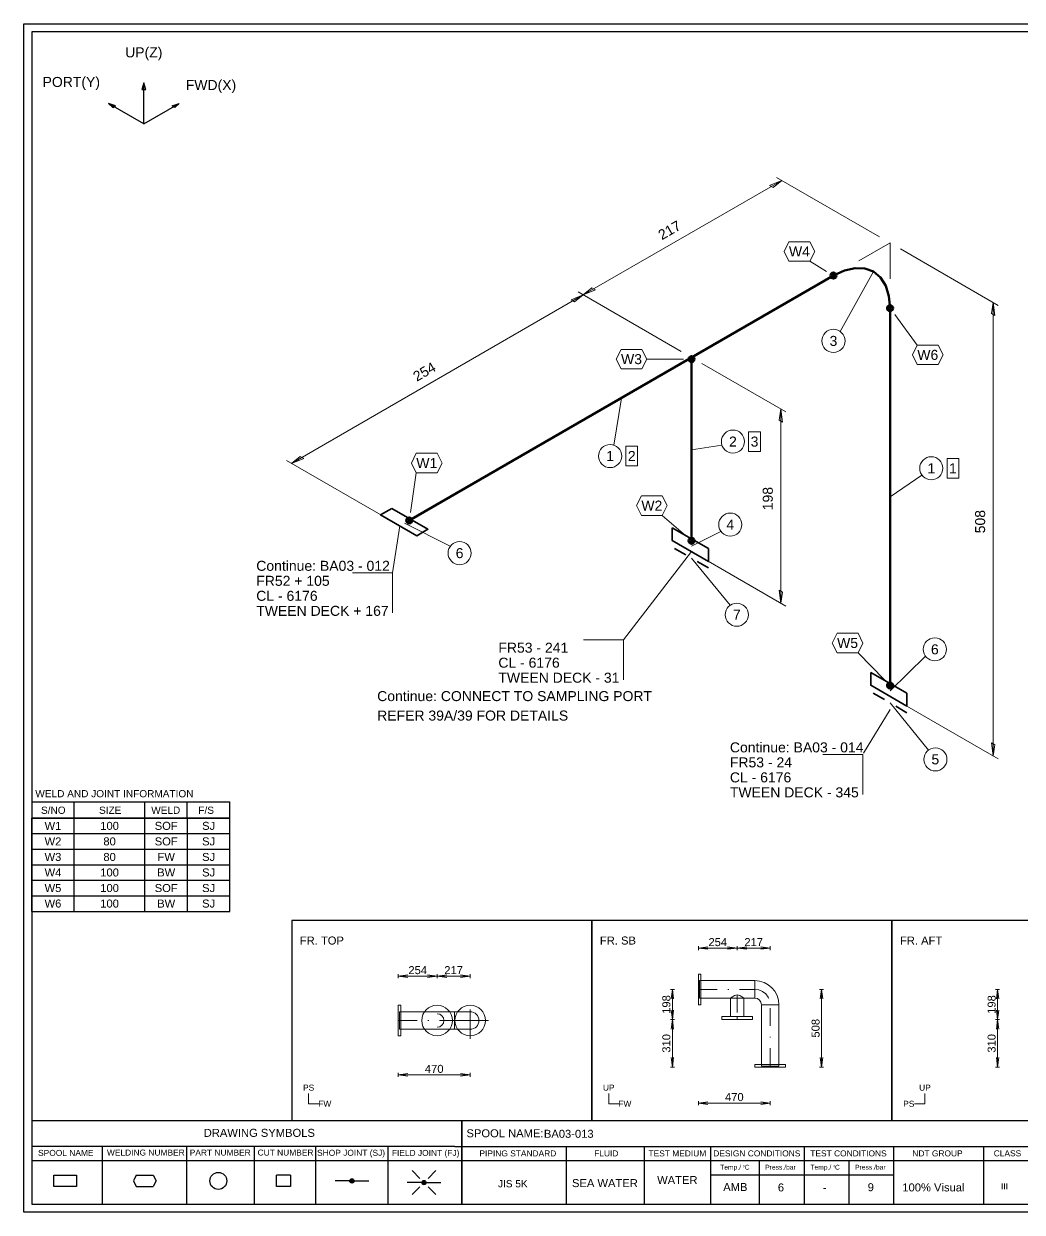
# Model space of a CAD drawing. Header units: millimetres. Extents: x 0 to 420, y 0 to 297.
# Drawn here: x 0 to 249.6, y 0 to 297 of the extents above; entities that cross this region are included whole.
import ezdxf
from ezdxf.enums import TextEntityAlignment as Align

# ---------------------------------------------------------------- set-up
doc = ezdxf.new("R2010")
doc.units = ezdxf.units.MM
doc.linetypes.add('DOTTED_DASHED5', pattern=[9.99988, 4.444391, -2.666635, 0.22222, -2.666635])
doc.linetypes.add('DOTTED_DASHED6', pattern=[10, 4.444444, -2.666667, 0.222222, -2.666667])
for name, color, linetype in [('FramesFromTables', 40, 'Continuous'), ('I_Coordinates', 11, 'Continuous'), ('I_CutNumbers', 10, 'Continuous'), ('I_Dimensions', 4, 'Continuous'), ('I_OtherComponents', 2, 'Continuous'), ('I_PartNumbers', 9, 'Continuous'), ('I_Pipes', 1, 'Continuous'), ('I_Tags', 8, 'Continuous'), ('SymbolsOnDrawingSheet', 1, 'Continuous'), ('TextFromTables', 2, 'Continuous'), ('TextFromTextBoxes', 2, 'Continuous')]:
    doc.layers.add(name, color=color, linetype=linetype)
doc.styles.add('Cadmatic Default Text', font='arial.ttf')

# ---------------------------------------------------------------- blocks, each defined once
blk = doc.blocks.new('SEDS_SPOOL_FORMAT_Gol_6')
at = {"layer": 'SymbolsOnDrawingSheet', "linetype": 'ByBlock', "lineweight": -3, "flags": 128}
for points in [[(0, 297), (420, 297), (420, 0), (0, 0), (0, 297)], [(418.01, 295.01), (2, 295.01)], [(2, 295.01), (2, 2)], [(2, 102.57), (51.49, 102.57)], [(12.6, 98.45), (12.6, 102.57)], [(30.28, 98.45), (30.28, 102.57)], [(40.88, 98.45), (40.88, 102.57)], [(51.49, 98.45), (51.49, 102.57)], [(2, 98.5), (51.5, 98.5)], [(2, 98.5), (51.5, 98.5)], [(51.49, 98.47), (2, 98.47)], [(2, 98.45), (51.49, 98.45)], [(2, 22.93), (107.74, 22.93)], [(107.74, 22.93), (292.02, 22.93)], [(109.52, 22.93), (109.52, 2)], [(109.52, 2), (109.52, 22.93)], [(107.74, 16.45), (2, 16.45)], [(19.62, 16.45), (19.62, 2)], [(40.69, 16.45), (40.69, 2)], [(57.56, 16.45), (57.56, 2)], [(72.95, 16.45), (72.95, 2)], [(91.02, 16.45), (91.02, 2)], [(107.74, 16.45), (292.02, 16.45)], [(135.58, 16.45), (135.58, 2)], [(155.03, 16.45), (155.03, 2)], [(171.67, 16.45), (171.67, 2)], [(195.02, 16.45), (195.02, 2)], [(217.4, 16.45), (217.4, 2)], [(239.85, 16.45), (239.85, 2)], [(2, 12.91), (292.02, 12.91)], [(183.82, 12.91), (183.82, 2)], [(206.21, 12.91), (206.21, 2)], [(13.2, 6.41), (7.55, 6.41), (7.55, 9.23), (13.2, 9.23)], [(13.2, 9.23), (13.2, 6.41)], [(28.12, 9.23), (27.42, 7.82)], [(28.12, 9.23), (32.36, 9.23)], [(32.36, 9.23), (33.07, 7.82)], [(66.68, 9.23), (66.68, 6.41), (63.15, 6.41), (63.15, 9.23)], [(66.68, 9.23), (63.15, 9.23)], [(99, 8.47), (97.06, 10.41)], [(101.09, 8.47), (103.03, 10.41)], [(171.67, 9.37), (217.4, 9.37)], [(171.67, 9.37), (217.4, 9.37)], [(27.42, 7.82), (28.12, 6.41)], [(28.12, 6.41), (32.36, 6.41)], [(33.07, 7.82), (32.36, 6.41)], [(81.48, 7.82), (77.79, 7.82)], [(81.49, 7.78), (82.04, 8.32)], [(81.51, 7.9), (81.93, 8.32)], [(81.52, 7.7), (82.14, 8.32)], [(81.55, 7.62), (82.22, 8.29)], [(81.56, 8.06), (81.76, 8.26)], [(81.57, 7.54), (82.28, 8.25)], [(81.62, 7.48), (82.34, 8.2)], [(81.68, 7.44), (82.4, 8.16)], [(81.74, 7.39), (82.45, 8.1)], [(81.8, 7.35), (82.48, 8.02)], [(81.88, 7.32), (82.5, 7.94)], [(81.98, 7.32), (82.53, 7.86)], [(82.09, 7.32), (82.52, 7.75)], [(82.24, 7.36), (82.47, 7.59)], [(82.54, 7.82), (86.24, 7.82)], [(99.51, 7.42), (95.82, 7.42)], [(99, 6.38), (97.06, 4.44)], [(99.53, 7.47), (99.99, 7.93)], [(99.53, 7.37), (100.1, 7.93)], [(99.56, 7.29), (100.2, 7.93)], [(99.58, 7.62), (99.88, 7.93)], [(99.58, 7.21), (100.27, 7.89)], [(99.61, 7.13), (100.33, 7.84)], [(99.67, 7.08), (100.39, 7.8)], [(99.73, 7.03), (100.45, 7.75)], [(99.79, 6.99), (100.49, 7.69)], [(99.85, 6.94), (100.52, 7.61)], [(99.94, 6.92), (100.54, 7.53)], [(100.04, 6.92), (100.57, 7.45)], [(100.15, 6.92), (100.54, 7.31)], [(100.38, 7.04), (100.49, 7.15)], [(100.57, 7.42), (104.27, 7.42)], [(101.09, 6.38), (103.03, 4.44)], [(2, 2), (418.01, 2)]]:
    blk.add_lwpolyline(points, dxfattribs=at)
at = {"layer": 'SymbolsOnDrawingSheet', "linetype": 'ByBlock', "lineweight": -3}
for centre, radius in [((48.63, 7.82), 2.12), ((82.01, 7.82), 0.53), ((100.04, 7.42), 0.53)]:
    blk.add_circle(centre, radius, dxfattribs=at)
at = {"layer": 'SymbolsOnDrawingSheet', "linetype": 'ByBlock', "lineweight": -3, "style": 'Cadmatic Default Text'}
for s, p in [('WELD AND JOINT INFORMATION', (2.89, 105.5)), ('S/NO', (4.31, 101.36)), ('SIZE', (18.81, 101.36)), ('WELD', (31.86, 101.36)), ('F/S', (43.63, 101.36))]:
    blk.add_text(s, height=1.8, dxfattribs=at).set_placement(p, align=Align.TOP_LEFT)
for s, height, p in [('DRAWING SYMBOLS', 2, (44.98, 18.84)), ('Temp./  C   ', 1.2, (174.06, 10.65)), ('Press./bar', 1.2, (185.31, 10.65)), ('Temp./  C   ', 1.2, (196.61, 10.65)), ('Press./bar', 1.2, (207.78, 10.65)), ('0', 0.53, (179.71, 11.25)), ('0', 0.53, (202.37, 11.25))]:
    blk.add_text(s, height=height, dxfattribs=at).set_placement(p)
for s, height, p in [('SPOOL NAME:', 2, (110.65, 19.73)), ('SPOOL NAME', 1.5, (3.58, 14.83)), ('WELDING NUMBER', 1.5, (20.79, 14.91)), ('PART NUMBER', 1.5, (41.48, 14.91)), ('CUT NUMBER', 1.5, (58.44, 14.91)), ('SHOP JOINT (SJ)', 1.5, (73.31, 14.85)), ('FIELD JOINT (FJ)', 1.5, (92, 14.83)), ('PIPING STANDARD', 1.5, (113.89, 14.7)), ('FLUID', 1.5, (142.57, 14.7)), ('TEST MEDIUM', 1.5, (156.14, 14.7)), ('DESIGN CONDITIONS', 1.5, (172.34, 14.7)), ('TEST CONDITIONS', 1.5, (196.58, 14.7)), ('NDT GROUP', 1.5, (222.09, 14.7)), ('CLASS', 1.5, (242.43, 14.72)), ('JIS 5K', 1.8, (118.53, 7.12)), ('III', 1.5, (244.26, 6.51))]:
    blk.add_text(s, height=height, dxfattribs=at).set_placement(p, align=Align.MIDDLE_LEFT)
blk = doc.blocks.new('BA01726637010_PRT_85_3')
at = {"layer": 'I_OtherComponents', "linetype": 'ByBlock', "lineweight": 35}
for p, q in [((163.1, 104.8), (160.27, 106.44)), ((168.75, 101.54), (165.93, 103.17))]:
    blk.add_line(p, q, dxfattribs=at)
blk = doc.blocks.new('BA01726637010_PRT_86_3')
at = {"layer": 'I_OtherComponents', "linetype": 'ByBlock', "lineweight": 35, "flags": 128}
blk.add_lwpolyline([(159.7, 111.61), (159.7, 108.4), (168.75, 103.17), (168.75, 106.38), (159.7, 111.61)], dxfattribs=at)
at = {"layer": 'I_OtherComponents', "linetype": 'ByBlock', "lineweight": 50}
for radius in [0.75, 0.375]:
    blk.add_circle((164.51, 108.34), radius, dxfattribs=at)
blk = doc.blocks.new('BA01726637010_PRT_87_3')
at = {"layer": 'I_Pipes', "linetype": 'ByBlock', "lineweight": 50}
blk.add_line((164.51, 108.34), (164.51, 202.62), dxfattribs=at)
blk = doc.blocks.new('BA01726637010_PRT_88_3')
at = {"layer": 'I_Pipes', "linetype": 'ByBlock', "lineweight": 0}
for q in [(156.73, 214.46), (164.51, 209.96)]:
    blk.add_line((164.51, 218.95), q, dxfattribs=at)
at = {"layer": 'I_Pipes', "linetype": 'ByBlock', "lineweight": 50, "flags": 128}
blk.add_lwpolyline([(150.37, 210.78), (153.13, 212.06), (155.78, 212.66), (158.23, 212.57), (160.37, 211.77), (162.13, 210.31), (163.43, 208.24), (164.24, 205.65), (164.51, 202.62)], dxfattribs=at)
at = {"layer": 'I_Pipes', "linetype": 'ByBlock', "lineweight": 50}
for centre, radius in [((150.37, 210.78), 0.75), ((150.37, 210.78), 0.375), ((164.51, 202.62), 0.75), ((164.51, 202.62), 0.375)]:
    blk.add_circle(centre, radius, dxfattribs=at)
blk = doc.blocks.new('BA01726637010_PRT_89_3')
at = {"layer": 'I_Pipes', "linetype": 'ByBlock', "lineweight": 50}
blk.add_line((44.35, 149.57), (150.37, 210.78), dxfattribs=at)
blk = doc.blocks.new('BA01726637010_PRT_92_3')
at = {"layer": 'I_OtherComponents', "linetype": 'ByBlock', "lineweight": 35, "flags": 128}
blk.add_lwpolyline([(39.96, 152.59), (37.18, 150.98), (46.23, 145.76), (49.01, 147.36), (39.96, 152.59)], dxfattribs=at)
at = {"layer": 'I_OtherComponents', "linetype": 'ByBlock', "lineweight": 50}
for radius in [0.75, 0.375]:
    blk.add_circle((44.35, 149.57), radius, dxfattribs=at)
blk = doc.blocks.new('BA01726637010_PRT_102_3')
at = {"layer": 'I_Pipes', "linetype": 'ByBlock', "lineweight": 50}
blk.add_line((114.9, 189.89), (114.9, 144.5), dxfattribs=at)
blk = doc.blocks.new('BA01726637010_PRT_103_3')
at = {"layer": 'I_OtherComponents', "linetype": 'ByBlock', "lineweight": 35, "flags": 128}
blk.add_lwpolyline([(110.09, 147.77), (110.09, 144.55), (119.14, 139.33), (119.14, 142.54), (110.09, 147.77)], dxfattribs=at)
at = {"layer": 'I_OtherComponents', "linetype": 'ByBlock', "lineweight": 50}
for radius in [0.75, 0.375]:
    blk.add_circle((114.9, 144.5), radius, dxfattribs=at)
blk = doc.blocks.new('BA01726637010_DIM_0_3')
at = {"layer": 'I_Dimensions', "linetype": 'ByBlock', "lineweight": 0}
for p, q in [((14.92, 163.83), (87.84, 205.93)), ((86.54, 206.68), (112.3, 191.8)), ((39.39, 149.71), (13.63, 164.58))]:
    blk.add_line(p, q, dxfattribs=at)
at = {"layer": 'I_Dimensions', "linetype": 'ByBlock', "lineweight": 0, "flags": 128}
for points in [[(87.84, 205.93), (85.67, 204.18), (84.8, 204.68), (87.84, 205.93)], [(14.92, 163.83), (17.96, 165.08), (17.09, 165.58), (14.92, 163.83)]]:
    blk.add_lwpolyline(points, dxfattribs=at)
at = {"layer": 'I_Dimensions', "linetype": 'ByBlock', "lineweight": 0, "style": 'Cadmatic Default Text'}
blk.add_text('254', height=2.5, rotation=30, dxfattribs=at).set_placement((48.13, 186.75), align=Align.MIDDLE_CENTER)
blk = doc.blocks.new('BA01726637010_DIM_1_3')
at = {"layer": 'I_Dimensions', "linetype": 'ByBlock', "lineweight": 0}
for p, q in [((136.15, 235.32), (161.91, 220.45)), ((87.83, 205.93), (137.45, 234.57)), ((112.3, 191.8), (86.54, 206.68))]:
    blk.add_line(p, q, dxfattribs=at)
at = {"layer": 'I_Dimensions', "linetype": 'ByBlock', "lineweight": 0, "flags": 128}
for points in [[(137.45, 234.57), (135.28, 232.82), (134.42, 233.32), (137.45, 234.57)], [(87.83, 205.93), (90.87, 207.18), (90, 207.68), (87.83, 205.93)]]:
    blk.add_lwpolyline(points, dxfattribs=at)
at = {"layer": 'I_Dimensions', "linetype": 'ByBlock', "lineweight": 0, "style": 'Cadmatic Default Text'}
blk.add_text('217', height=2.5, rotation=30, dxfattribs=at).set_placement((109.39, 222.12), align=Align.MIDDLE_CENTER)
blk = doc.blocks.new('BA01726637010_DIM_2_3')
at = {"layer": 'I_Dimensions', "linetype": 'ByBlock', "lineweight": 0}
for p, q in [((191.58, 203.32), (167.11, 217.45)), ((190.28, 90.75), (190.28, 204.07)), ((167.11, 104.12), (191.57, 90))]:
    blk.add_line(p, q, dxfattribs=at)
at = {"layer": 'I_Dimensions', "linetype": 'ByBlock', "lineweight": 0, "flags": 128}
for points in [[(190.28, 204.07), (190.71, 200.82), (189.84, 201.32), (190.28, 204.07)], [(190.28, 90.75), (190.71, 93.5), (189.84, 94), (190.28, 90.75)]]:
    blk.add_lwpolyline(points, dxfattribs=at)
at = {"layer": 'I_Dimensions', "linetype": 'ByBlock', "lineweight": 0, "style": 'Cadmatic Default Text'}
blk.add_text('508', height=2.5, rotation=90, dxfattribs=at).set_placement((187.03, 149.28), align=Align.MIDDLE_CENTER)
blk = doc.blocks.new('BA01726637010_DIM_3_3')
at = {"layer": 'I_Dimensions', "linetype": 'ByBlock', "lineweight": 0}
for p, q in [((138.5, 176.68), (117.5, 188.8)), ((137.2, 128.9), (137.2, 177.43)), ((117.5, 140.28), (138.5, 128.15))]:
    blk.add_line(p, q, dxfattribs=at)
at = {"layer": 'I_Dimensions', "linetype": 'ByBlock', "lineweight": 0, "flags": 128}
for points in [[(137.2, 177.43), (137.63, 174.18), (136.77, 174.68), (137.2, 177.43)], [(137.2, 128.9), (137.63, 131.65), (136.77, 132.15), (137.2, 128.9)]]:
    blk.add_lwpolyline(points, dxfattribs=at)
at = {"layer": 'I_Dimensions', "linetype": 'ByBlock', "lineweight": 0, "style": 'Cadmatic Default Text'}
blk.add_text('198', height=2.5, rotation=90, dxfattribs=at).set_placement((133.95, 155.04), align=Align.MIDDLE_CENTER)
blk = doc.blocks.new('BA01726637010_CRD_0_3')
at = {"layer": 'I_Coordinates', "linetype": 'ByBlock', "lineweight": 0}
blk.add_line((40.2, 136.49), (41.99, 148.21), dxfattribs=at)
at = {"layer": 'I_Coordinates', "linetype": 'ByBlock', "lineweight": 0, "flags": 128}
blk.add_lwpolyline([(40.2, 126.49), (40.2, 136.49), (30.2, 136.49)], dxfattribs=at)
at = {"layer": 'I_Coordinates', "linetype": 'ByBlock', "lineweight": 0, "style": 'Cadmatic Default Text'}
for s, p in [('Continue: BA03 - 012', (6.11, 139.49)), ('FR52 + 105', (6.11, 135.74)), ('CL - 6176', (6.11, 131.99)), ('TWEEN DECK + 167', (6.11, 128.24))]:
    blk.add_text(s, height=2.5, dxfattribs=at).set_placement(p, align=Align.TOP_LEFT)
blk = doc.blocks.new('BA01726637010_CRD_1_3')
at = {"layer": 'I_Coordinates', "linetype": 'ByBlock', "lineweight": 0}
blk.add_line((97.9, 119.78), (114.9, 141.78), dxfattribs=at)
at = {"layer": 'I_Coordinates', "linetype": 'ByBlock', "lineweight": 0, "flags": 128}
blk.add_lwpolyline([(97.9, 109.78), (97.9, 119.78), (87.9, 119.78)], dxfattribs=at)
at = {"layer": 'I_Coordinates', "linetype": 'ByBlock', "lineweight": 0, "style": 'Cadmatic Default Text'}
for s, p in [('FR53 - 241', (66.62, 119.03)), ('CL - 6176', (66.62, 115.28)), ('TWEEN DECK - 31', (66.62, 111.53))]:
    blk.add_text(s, height=2.5, dxfattribs=at).set_placement(p, align=Align.TOP_LEFT)
blk = doc.blocks.new('BA01726637010_CRD_2_3')
at = {"layer": 'I_Coordinates', "linetype": 'ByBlock', "lineweight": 0}
blk.add_line((157.88, 91.4), (164.51, 102.35), dxfattribs=at)
at = {"layer": 'I_Coordinates', "linetype": 'ByBlock', "lineweight": 0, "flags": 128}
blk.add_lwpolyline([(157.71, 81.12), (157.71, 91.12), (147.71, 91.12)], dxfattribs=at)
at = {"layer": 'I_Coordinates', "linetype": 'ByBlock', "lineweight": 0, "style": 'Cadmatic Default Text'}
for s, p in [('Continue: BA03 - 014', (124.49, 94.12)), ('FR53 - 24', (124.49, 90.37)), ('CL - 6176', (124.49, 86.62)), ('TWEEN DECK - 345', (124.49, 82.87))]:
    blk.add_text(s, height=2.5, dxfattribs=at).set_placement(p, align=Align.TOP_LEFT)
blk = doc.blocks.new('BA01726637010_PTN_0_3')
at = {"layer": 'I_PartNumbers', "linetype": 'ByBlock', "lineweight": 0}
blk.add_line((152.07, 196.79), (160.37, 211.77), dxfattribs=at)
blk.add_circle((150.37, 194.45), 2.89, dxfattribs=at)
at = {"layer": 'I_PartNumbers', "linetype": 'ByBlock', "lineweight": 0, "style": 'Cadmatic Default Text'}
blk.add_text('3', height=2.5, dxfattribs=at).set_placement((150.37, 194.45), align=Align.MIDDLE_CENTER)
blk = doc.blocks.new('BA01726637010_PTN_1_3')
at = {"layer": 'I_PartNumbers', "linetype": 'ByBlock', "lineweight": 0}
blk.add_line((54.59, 143.11), (43.17, 148.89), dxfattribs=at)
blk.add_circle((56.93, 141.41), 2.89, dxfattribs=at)
at = {"layer": 'I_PartNumbers', "linetype": 'ByBlock', "lineweight": 0, "style": 'Cadmatic Default Text'}
blk.add_text('6', height=2.5, dxfattribs=at).set_placement((56.93, 141.41), align=Align.MIDDLE_CENTER)
blk = doc.blocks.new('BA01726637010_PTN_2_3')
at = {"layer": 'I_PartNumbers', "linetype": 'ByBlock', "lineweight": 0}
blk.add_line((95.45, 168.43), (97.36, 180.17), dxfattribs=at)
blk.add_circle((94.55, 165.68), 2.89, dxfattribs=at)
at = {"layer": 'I_PartNumbers', "linetype": 'ByBlock', "lineweight": 0, "style": 'Cadmatic Default Text'}
blk.add_text('1', height=2.5, dxfattribs=at).set_placement((94.55, 165.68), align=Align.MIDDLE_CENTER)
blk = doc.blocks.new('BA01726637010_PTN_3_3')
at = {"layer": 'I_PartNumbers', "linetype": 'ByBlock', "lineweight": 0}
blk.add_line((122.25, 146.83), (114.9, 143.14), dxfattribs=at)
blk.add_circle((124.59, 148.53), 2.89, dxfattribs=at)
at = {"layer": 'I_PartNumbers', "linetype": 'ByBlock', "lineweight": 0, "style": 'Cadmatic Default Text'}
blk.add_text('4', height=2.5, dxfattribs=at).set_placement((124.59, 148.53), align=Align.MIDDLE_CENTER)
blk = doc.blocks.new('BA01726637010_PTN_4_3')
at = {"layer": 'I_PartNumbers', "linetype": 'ByBlock', "lineweight": 0}
blk.add_line((122.5, 168.4), (114.9, 167.2), dxfattribs=at)
blk.add_circle((125.25, 169.29), 2.89, dxfattribs=at)
at = {"layer": 'I_PartNumbers', "linetype": 'ByBlock', "lineweight": 0, "style": 'Cadmatic Default Text'}
blk.add_text('2', height=2.5, dxfattribs=at).set_placement((125.25, 169.29), align=Align.MIDDLE_CENTER)
blk = doc.blocks.new('BA01726637010_PTN_5_3')
at = {"layer": 'I_PartNumbers', "linetype": 'ByBlock', "lineweight": 0}
blk.add_line((172.49, 160.91), (164.51, 155.48), dxfattribs=at)
blk.add_circle((174.83, 162.62), 2.89, dxfattribs=at)
at = {"layer": 'I_PartNumbers', "linetype": 'ByBlock', "lineweight": 0, "style": 'Cadmatic Default Text'}
blk.add_text('1', height=2.5, dxfattribs=at).set_placement((174.83, 162.62), align=Align.MIDDLE_CENTER)
blk = doc.blocks.new('BA01726637010_PTN_6_3')
at = {"layer": 'I_PartNumbers', "linetype": 'ByBlock', "lineweight": 0}
blk.add_line((173.37, 115.67), (164.51, 106.98), dxfattribs=at)
blk.add_circle((175.71, 117.37), 2.89, dxfattribs=at)
at = {"layer": 'I_PartNumbers', "linetype": 'ByBlock', "lineweight": 0, "style": 'Cadmatic Default Text'}
blk.add_text('6', height=2.5, dxfattribs=at).set_placement((175.71, 117.37), align=Align.MIDDLE_CENTER)
blk = doc.blocks.new('BA01726637010_PTN_7_3')
at = {"layer": 'I_PartNumbers', "linetype": 'ByBlock', "lineweight": 0}
blk.add_line((174.14, 92.21), (164.51, 103.99), dxfattribs=at)
blk.add_circle((175.84, 89.87), 2.89, dxfattribs=at)
at = {"layer": 'I_PartNumbers', "linetype": 'ByBlock', "lineweight": 0, "style": 'Cadmatic Default Text'}
blk.add_text('5', height=2.5, dxfattribs=at).set_placement((175.84, 89.87), align=Align.MIDDLE_CENTER)
blk = doc.blocks.new('BA01726637010_CUT_8_3')
at = {"layer": 'I_CutNumbers', "linetype": 'ByBlock', "lineweight": 0, "flags": 128}
blk.add_lwpolyline([(101.43, 163.23), (101.43, 168.13), (98.49, 168.13), (98.49, 163.23), (101.43, 163.23)], dxfattribs=at)
at = {"layer": 'I_CutNumbers', "linetype": 'ByBlock', "lineweight": 0, "style": 'Cadmatic Default Text'}
blk.add_text('2', height=2.5, dxfattribs=at).set_placement((99.96, 165.68), align=Align.MIDDLE_CENTER)
blk = doc.blocks.new('BA01726637010_CUT_9_3')
at = {"layer": 'I_CutNumbers', "linetype": 'ByBlock', "lineweight": 0, "flags": 128}
blk.add_lwpolyline([(132.12, 166.84), (132.12, 171.74), (129.18, 171.74), (129.18, 166.84), (132.12, 166.84)], dxfattribs=at)
at = {"layer": 'I_CutNumbers', "linetype": 'ByBlock', "lineweight": 0, "style": 'Cadmatic Default Text'}
blk.add_text('3', height=2.5, dxfattribs=at).set_placement((130.65, 169.29), align=Align.MIDDLE_CENTER)
blk = doc.blocks.new('BA01726637010_CUT_10_3')
at = {"layer": 'I_CutNumbers', "linetype": 'ByBlock', "lineweight": 0, "flags": 128}
blk.add_lwpolyline([(181.7, 160.17), (181.7, 165.06), (178.76, 165.06), (178.76, 160.17), (181.7, 160.17)], dxfattribs=at)
at = {"layer": 'I_CutNumbers', "linetype": 'ByBlock', "lineweight": 0, "style": 'Cadmatic Default Text'}
blk.add_text('1', height=2.5, dxfattribs=at).set_placement((180.23, 162.62), align=Align.MIDDLE_CENTER)
blk = doc.blocks.new('Pi_Weld_0')
at = {"layer": 'I_Tags', "linetype": 'ByBlock', "lineweight": 0, "flags": 128}
for points in [[(-2.62, 2.45), (-3.84, 0)], [(-3.84, 0), (-2.62, -2.45)], [(2.62, 2.45), (-2.62, 2.45)], [(3.84, 0), (2.62, 2.45)], [(2.62, -2.45), (3.84, 0)], [(-2.62, -2.45), (2.62, -2.45)], [(2.62, -2.45), (9.21, -9.18)]]:
    blk.add_lwpolyline(points, dxfattribs=at)
at = {"layer": 'I_Tags', "linetype": 'ByBlock', "lineweight": 0, "style": 'Cadmatic Default Text'}
blk.add_text('W5', height=2.5, dxfattribs=at).set_placement((0, 0), align=Align.MIDDLE_CENTER)
blk = doc.blocks.new('Pi_Weld_1')
at = {"layer": 'I_Tags', "linetype": 'ByBlock', "lineweight": 0, "flags": 128}
for points in [[(-2.62, 2.45), (-8.25, 10.05)], [(-2.62, 2.45), (-3.84, 0)], [(-3.84, 0), (-2.62, -2.45)], [(2.62, 2.45), (-2.62, 2.45)], [(3.84, 0), (2.62, 2.45)], [(2.62, -2.45), (3.84, 0)], [(-2.62, -2.45), (2.62, -2.45)]]:
    blk.add_lwpolyline(points, dxfattribs=at)
at = {"layer": 'I_Tags', "linetype": 'ByBlock', "lineweight": 0, "style": 'Cadmatic Default Text'}
blk.add_text('W6', height=2.5, dxfattribs=at).set_placement((0, 0), align=Align.MIDDLE_CENTER)
blk = doc.blocks.new('Pi_Weld_2')
at = {"layer": 'I_Tags', "linetype": 'ByBlock', "lineweight": 0, "flags": 128}
for points in [[(-2.62, 2.45), (-3.84, 0)], [(-3.84, 0), (-2.62, -2.45)], [(2.62, 2.45), (-2.62, 2.45)], [(3.84, 0), (2.62, 2.45)], [(2.62, -2.45), (3.84, 0)], [(-2.62, -2.45), (-4.09, -12.37)], [(-2.62, -2.45), (2.62, -2.45)]]:
    blk.add_lwpolyline(points, dxfattribs=at)
at = {"layer": 'I_Tags', "linetype": 'ByBlock', "lineweight": 0, "style": 'Cadmatic Default Text'}
blk.add_text('W1', height=2.5, dxfattribs=at).set_placement((0, 0), align=Align.MIDDLE_CENTER)
blk = doc.blocks.new('Pi_Weld_3')
at = {"layer": 'I_Tags', "linetype": 'ByBlock', "lineweight": 0, "flags": 128}
for points in [[(-2.62, 2.45), (-3.84, 0)], [(-3.84, 0), (-2.62, -2.45)], [(2.62, 2.45), (-2.62, 2.45)], [(3.84, 0), (2.62, 2.45)], [(2.62, -2.45), (3.84, 0)], [(3.84, 0), (13, 0)], [(-2.62, -2.45), (2.62, -2.45)]]:
    blk.add_lwpolyline(points, dxfattribs=at)
at = {"layer": 'I_Tags', "linetype": 'ByBlock', "lineweight": 0, "style": 'Cadmatic Default Text'}
blk.add_text('W3', height=2.5, dxfattribs=at).set_placement((0, 0), align=Align.MIDDLE_CENTER)
blk = doc.blocks.new('Pi_Weld_4')
at = {"layer": 'I_Tags', "linetype": 'ByBlock', "lineweight": 0, "flags": 128}
for points in [[(-2.62, 2.45), (-3.84, 0)], [(-3.84, 0), (-2.62, -2.45)], [(2.62, 2.45), (-2.62, 2.45)], [(3.84, 0), (2.62, 2.45)], [(2.62, -2.45), (3.84, 0)], [(-2.62, -2.45), (2.62, -2.45)], [(2.62, -2.45), (8.41, -7.48)]]:
    blk.add_lwpolyline(points, dxfattribs=at)
at = {"layer": 'I_Tags', "linetype": 'ByBlock', "lineweight": 0, "style": 'Cadmatic Default Text'}
blk.add_text('W2', height=2.5, dxfattribs=at).set_placement((0, 0), align=Align.MIDDLE_CENTER)
blk = doc.blocks.new('Pi_Weld_5')
at = {"layer": 'I_Tags', "linetype": 'ByBlock', "lineweight": 0, "flags": 128}
for points in [[(-2.62, 2.45), (-3.84, 0)], [(-3.84, 0), (-2.62, -2.45)], [(2.62, 2.45), (-2.62, 2.45)], [(3.84, 0), (2.62, 2.45)], [(2.62, -2.45), (3.84, 0)], [(-2.62, -2.45), (2.62, -2.45)], [(2.62, -2.45), (6.79, -4.97)]]:
    blk.add_lwpolyline(points, dxfattribs=at)
at = {"layer": 'I_Tags', "linetype": 'ByBlock', "lineweight": 0, "style": 'Cadmatic Default Text'}
blk.add_text('W4', height=2.5, dxfattribs=at).set_placement((0, 0), align=Align.MIDDLE_CENTER)

msp = doc.modelspace()

# ---------------------------------------------------------------- linework, layer by layer
at = {"linetype": 'ByBlock', "lineweight": 25, "flags": 128}
for points in [[(67, 22.9), (142, 22.9), (142, 72.9), (67, 72.9), (67, 22.9)], [(142, 22.9), (217, 22.9), (217, 72.9), (142, 72.9), (142, 22.9)], [(217, 22.9), (292, 22.9), (292, 72.9), (217, 72.9), (217, 22.9)]]:
    msp.add_lwpolyline(points, dxfattribs=at)
at = {"linetype": 'ByBlock', "lineweight": 18, "flags": 128}
for points in [[(168.61, 59.51), (169.22, 59.51), (169.22, 51.87), (168.61, 51.87), (168.61, 59.51)], [(168.88, 57.88), (182.69, 57.88), (182.69, 53.51), (168.88, 53.51), (168.88, 57.88)], [(182.69, 53.51), (182.69, 57.88)], [(176.73, 53.61), (176.6, 53.51), (176.6, 48.9), (176.73, 48.9)], [(177.1, 53.87), (176.73, 53.61)], [(177.65, 54.18), (177.1, 53.87)], [(178.3, 54.32), (177.65, 54.18)], [(178.95, 54.18), (178.3, 54.32)], [(179.51, 53.87), (178.95, 54.18)], [(179.88, 53.61), (179.51, 53.87)], [(180.01, 53.51), (179.88, 53.61)], [(179.88, 48.9), (180.01, 48.9), (180.01, 53.51)], [(93.61, 51.73), (94.22, 51.73), (94.22, 44.09), (93.61, 44.09), (93.61, 51.73)], [(184.39, 36.54), (184.39, 51.81), (188.76, 51.81), (188.76, 36.54), (184.39, 36.54)], [(188.76, 51.81), (184.39, 51.81)], [(93.87, 50.09), (107.69, 50.09), (107.69, 45.73), (93.87, 45.73), (93.87, 50.09)], [(103.3, 49.61), (103.95, 49.48), (103.3, 49.61)], [(103.95, 49.48), (104.51, 49.11), (103.95, 49.48)], [(104.51, 49.11), (104.88, 48.56), (104.51, 49.11)], [(104.88, 48.56), (105, 47.91), (104.88, 48.56)], [(105, 47.91), (104.88, 47.26), (105, 47.91)], [(108.7, 50.09), (107.69, 50.09)], [(107.69, 45.73), (107.69, 45.83), (107.69, 46.14), (107.69, 46.63), (107.69, 47.24), (107.69, 47.91), (107.69, 48.59), (107.69, 49.19), (107.69, 49.68), (107.69, 49.99), (107.69, 50.09)], [(109.64, 50.09), (108.7, 50.09)], [(110.44, 50.09), (109.64, 50.09)], [(111.06, 50.1), (110.44, 50.09)], [(111.44, 50.1), (111.06, 50.1)], [(111.58, 50.1), (111.44, 50.1)], [(174.48, 48.13), (174.48, 48.89), (182.12, 48.89), (182.12, 48.13), (174.48, 48.13)], [(176.73, 48.9), (177.1, 48.9)], [(177.1, 48.9), (177.65, 48.9)], [(177.65, 48.9), (178.3, 48.9)], [(178.3, 48.9), (178.95, 48.9)], [(178.95, 48.9), (179.51, 48.9)], [(179.51, 48.9), (179.88, 48.9)], [(103.95, 46.34), (103.3, 46.21), (103.95, 46.34)], [(104.51, 46.71), (103.95, 46.34), (104.51, 46.71)], [(104.88, 47.26), (104.51, 46.71), (104.88, 47.26)], [(107.69, 45.73), (108.7, 45.73)], [(108.7, 45.73), (109.64, 45.73)], [(109.64, 45.73), (110.44, 45.73)], [(110.44, 45.73), (111.06, 45.73)], [(111.06, 45.73), (111.44, 45.73)], [(111.44, 45.73), (111.58, 45.73)], [(182.76, 36.28), (182.76, 36.89), (190.4, 36.89), (190.4, 36.28), (182.76, 36.28)], [(71.2, 27.1), (71.2, 29.67)], [(71.2, 27.1), (73.78, 27.1)], [(146.2, 27.1), (146.2, 29.67)], [(146.2, 27.1), (148.77, 27.1)], [(225.24, 27.1), (222.66, 27.1)], [(225.24, 27.1), (225.24, 29.67)]]:
    msp.add_lwpolyline(points, dxfattribs=at)
at = {"linetype": 'DOTTED_DASHED5', "lineweight": 13, "flags": 128}
for points in [[(168.61, 55.69), (169.22, 55.69)], [(182.69, 55.69), (183.7, 55.56), (184.63, 55.17), (185.44, 54.56), (186.06, 53.75), (186.44, 52.81), (186.58, 51.81)], [(93.61, 47.91), (94.22, 47.91)], [(111.58, 47.91), (113.76, 47.91)], [(186.58, 36.28), (186.58, 36.89)]]:
    msp.add_lwpolyline(points, dxfattribs=at)
at = {"linetype": 'DOTTED_DASHED6', "lineweight": 13, "flags": 128}
for points in [[(168.88, 55.69), (182.69, 55.69)], [(178.3, 54.32), (178.3, 48.89)], [(111.58, 43.33), (111.58, 52.5)], [(111.58, 50.53), (111.58, 45.29)], [(186.58, 36.54), (186.58, 51.81)], [(93.87, 47.91), (107.69, 47.91)], [(116.16, 47.91), (106.99, 47.91)], [(111.58, 47.91), (107.69, 47.91)], [(178.3, 48.13), (178.3, 48.89)]]:
    msp.add_lwpolyline(points, dxfattribs=at)
at = {"layer": 'FramesFromTables', "linetype": 'ByBlock', "lineweight": -3}
for p, q in [((2, 98.5), (51.5, 98.5)), ((2, 75.19), (2, 98.5)), ((2, 75.19), (2, 98.5)), ((12.6, 75.19), (12.6, 98.5)), ((12.6, 75.19), (12.6, 98.5)), ((30.3, 75.19), (30.3, 98.5)), ((30.3, 75.19), (30.3, 98.5)), ((40.9, 75.19), (40.9, 98.5)), ((40.9, 75.19), (40.9, 98.5)), ((51.5, 75.19), (51.5, 98.5)), ((2, 94.62), (51.5, 94.62)), ((2, 90.73), (51.5, 90.73)), ((2, 86.85), (51.5, 86.85)), ((2, 82.96), (51.5, 82.96)), ((2, 79.08), (51.5, 79.08))]:
    msp.add_line(p, q, dxfattribs=at)
at = {"layer": 'FramesFromTables', "linetype": 'ByBlock', "lineweight": -3, "flags": 128}
msp.add_lwpolyline([(2, 75.19), (51.5, 75.19), (51.5, 98.5)], dxfattribs=at)
at = {"layer": 'I_OtherComponents', "linetype": 'ByBlock', "lineweight": 50}
for radius in [0.75, 0.375]:
    msp.add_circle((166.9, 213.19), radius, dxfattribs=at)
at = {"layer": 'I_PartNumbers', "linetype": 'ByBlock', "lineweight": 0}
msp.add_line((176.52, 151.67), (166.9, 163.44), dxfattribs=at)
msp.add_circle((178.22, 149.33), 2.89, dxfattribs=at)
at = {"layer": 'SymbolsOnDrawingSheet', "linetype": 'ByBlock', "lineweight": 25, "flags": 128}
for points in [[(30.5, 280.57), (30, 282.21), (29.5, 280.57), (30.5, 280.57)], [(30, 272), (30, 282.21)], [(30, 272), (21.16, 277.1)], [(22.93, 276.49), (21.16, 277.1), (22.22, 276.08), (22.93, 276.49)], [(30, 272), (38.84, 277.1)], [(37.07, 276.49), (38.84, 277.1), (37.78, 276.08), (37.07, 276.49)]]:
    msp.add_lwpolyline(points, dxfattribs=at)
at = {"layer": 'SymbolsOnDrawingSheet', "linetype": 'ByBlock', "lineweight": 13, "flags": 128}
for points in [[(168.61, 65.51), (168.61, 66.51)], [(168.61, 66.01), (171.01, 65.7), (168.61, 66.01), (171.01, 66.33), (168.61, 66.01)], [(168.61, 66.01), (178.3, 66.01)], [(178.3, 66.01), (175.9, 66.33), (178.3, 66.01), (175.9, 65.7), (178.3, 66.01)], [(178.3, 65.51), (178.3, 66.51)], [(178.3, 66.01), (180.7, 65.7), (178.3, 66.01), (180.7, 66.33), (178.3, 66.01)], [(178.3, 66.01), (186.58, 66.01)], [(186.58, 66.01), (184.18, 66.33), (186.58, 66.01), (184.18, 65.7), (186.58, 66.01)], [(186.58, 65.51), (186.58, 66.51)], [(93.61, 58.5), (93.61, 59.5)], [(103.3, 58.5), (103.3, 59.5)], [(111.58, 58.5), (111.58, 59.5)], [(93.61, 59), (96.01, 58.68), (93.61, 59), (96.01, 59.31), (93.61, 59)], [(93.61, 59), (103.3, 59)], [(103.3, 59), (100.9, 59.31), (103.3, 59), (100.9, 58.68), (103.3, 59)], [(103.3, 59), (105.7, 58.68), (103.3, 59), (105.7, 59.31), (103.3, 59)], [(103.3, 59), (111.58, 59)], [(111.58, 59), (109.18, 59.31), (111.58, 59), (109.18, 58.68), (111.58, 59)], [(162.61, 55.69), (161.61, 55.69)], [(162.11, 55.69), (161.79, 53.29), (162.11, 55.69), (162.42, 53.29), (162.11, 55.69)], [(162.11, 48.13), (162.11, 55.69)], [(198.9, 55.69), (199.9, 55.69)], [(199.4, 55.69), (199.08, 53.29), (199.4, 55.69), (199.71, 53.29), (199.4, 55.69)], [(199.4, 36.28), (199.4, 55.69)], [(243.9, 55.69), (242.9, 55.69)], [(243.4, 55.69), (243.09, 53.29), (243.4, 55.69), (243.72, 53.29), (243.4, 55.69)], [(243.4, 48.13), (243.4, 55.69)], [(162.11, 48.13), (162.42, 50.53), (162.11, 48.13), (161.79, 50.53), (162.11, 48.13)], [(243.4, 48.13), (243.72, 50.53), (243.4, 48.13), (243.09, 50.53), (243.4, 48.13)], [(162.61, 48.13), (161.61, 48.13)], [(162.11, 48.13), (161.79, 45.73), (162.11, 48.13), (162.42, 45.73), (162.11, 48.13)], [(162.11, 36.28), (162.11, 48.13)], [(243.9, 48.13), (242.9, 48.13)], [(243.4, 48.13), (243.09, 45.73), (243.4, 48.13), (243.72, 45.73), (243.4, 48.13)], [(243.4, 36.28), (243.4, 48.13)], [(162.11, 36.28), (162.42, 38.68), (162.11, 36.28), (161.79, 38.68), (162.11, 36.28)], [(199.4, 36.28), (199.71, 38.68), (199.4, 36.28), (199.08, 38.68), (199.4, 36.28)], [(243.4, 36.28), (243.72, 38.68), (243.4, 36.28), (243.09, 38.68), (243.4, 36.28)], [(162.61, 36.28), (161.61, 36.28)], [(198.9, 36.28), (199.9, 36.28)], [(243.9, 36.28), (242.9, 36.28)], [(93.61, 34.83), (93.61, 33.83)], [(93.61, 34.33), (96.01, 34.01), (93.61, 34.33), (96.01, 34.64), (93.61, 34.33)], [(93.61, 34.33), (111.58, 34.33)], [(111.58, 34.33), (109.18, 34.64), (111.58, 34.33), (109.18, 34.01), (111.58, 34.33)], [(111.58, 34.83), (111.58, 33.83)], [(168.61, 27.78), (168.61, 26.78)], [(168.61, 27.28), (171.01, 26.96), (168.61, 27.28), (171.01, 27.59), (168.61, 27.28)], [(168.61, 27.28), (186.58, 27.28)], [(186.58, 27.28), (184.18, 27.59), (186.58, 27.28), (184.18, 26.96), (186.58, 27.28)], [(186.58, 27.78), (186.58, 26.78)]]:
    msp.add_lwpolyline(points, dxfattribs=at)
at = {"layer": 'SymbolsOnDrawingSheet', "linetype": 'ByBlock', "lineweight": 18}
for centre in [(103.3, 47.91), (111.58, 47.91)]:
    msp.add_circle(centre, 3.82, dxfattribs=at)
for centre, radius, start in [((182.69, 51.81), 6.07, 0), ((182.69, 51.81), 1.7, 0), ((111.58, 47.91), 2.18, 270), ((111.58, 47.91), 2.18, 270)]:
    msp.add_arc(centre, radius, start, 90, dxfattribs=at)

# ---------------------------------------------------------------- block references
at = {"layer": 'I_Coordinates', "lineweight": 0}
for name in ['BA01726637010_CRD_0_3', 'BA01726637010_CRD_1_3', 'BA01726637010_CRD_2_3']:
    msp.add_blockref(name, (52, 23.3), dxfattribs=at)
at = {"layer": 'I_CutNumbers', "lineweight": 0}
for name in ['BA01726637010_CUT_9_3', 'BA01726637010_CUT_8_3', 'BA01726637010_CUT_10_3']:
    msp.add_blockref(name, (52, 23.3), dxfattribs=at)
at = {"layer": 'I_Dimensions', "lineweight": 0}
for name in ['BA01726637010_DIM_1_3', 'BA01726637010_DIM_2_3', 'BA01726637010_DIM_0_3', 'BA01726637010_DIM_3_3']:
    msp.add_blockref(name, (52, 23.3), dxfattribs=at)
at = {"layer": 'I_OtherComponents', "lineweight": 35}
for name, p in [('BA01726637010_PRT_92_3', (52, 23.3)), ('BA01726637010_PRT_103_3', (52, 23.3)), ('BA01726637010_PRT_85_3', (2.39, 59.46)), ('BA01726637010_PRT_86_3', (52, 23.3)), ('BA01726637010_PRT_85_3', (52, 23.3))]:
    msp.add_blockref(name, p, dxfattribs=at)
at = {"layer": 'I_PartNumbers', "lineweight": 0}
for name in ['BA01726637010_PTN_0_3', 'BA01726637010_PTN_2_3', 'BA01726637010_PTN_4_3', 'BA01726637010_PTN_5_3', 'BA01726637010_PTN_3_3', 'BA01726637010_PTN_1_3', 'BA01726637010_PTN_6_3', 'BA01726637010_PTN_7_3']:
    msp.add_blockref(name, (52, 23.3), dxfattribs=at)
at = {"layer": 'I_Pipes', "lineweight": 50}
for name in ['BA01726637010_PRT_88_3', 'BA01726637010_PRT_89_3', 'BA01726637010_PRT_87_3', 'BA01726637010_PRT_102_3']:
    msp.add_blockref(name, (52, 23.3), dxfattribs=at)
at = {"layer": 'I_Tags'}
for name, p in [('Pi_Weld_5', (193.87, 240.09)), ('Pi_Weld_1', (225.95, 214.26)), ('Pi_Weld_3', (151.9, 213.19)), ('Pi_Weld_2', (100.73, 187.21)), ('Pi_Weld_4', (156.98, 176.59)), ('Pi_Weld_0', (205.9, 142.25))]:
    msp.add_blockref(name, p, dxfattribs=at)
at = {"layer": 'SymbolsOnDrawingSheet'}
msp.add_blockref('SEDS_SPOOL_FORMAT_Gol_6', (0, 0), dxfattribs=at)

# ---------------------------------------------------------------- texts
at = {"layer": 'I_Coordinates', "linetype": 'ByBlock', "lineweight": 0, "style": 'Cadmatic Default Text'}
for s, p in [('Continue: CONNECT TO SAMPLING PORT', (88.33, 127.73)), ('REFER 39A/39 FOR DETAILS', (88.33, 122.87))]:
    msp.add_text(s, height=2.5, dxfattribs=at).set_placement(p)
at = {"layer": 'I_PartNumbers', "linetype": 'ByBlock', "lineweight": 0, "style": 'Cadmatic Default Text'}
msp.add_text('7', height=2.5, dxfattribs=at).set_placement((178.22, 149.33), align=Align.MIDDLE_CENTER)
at = {"layer": 'SymbolsOnDrawingSheet', "linetype": 'ByBlock', "lineweight": 25, "style": 'Cadmatic Default Text'}
for s, p in [('UP(Z)', (30, 289.86)), ('PORT(Y)', (11.88, 282.46)), ('FWD(X)', (46.79, 281.7))]:
    msp.add_text(s, height=2.5, dxfattribs=at).set_placement(p, align=Align.MIDDLE_CENTER)
for s, p in [('FR. TOP', (69, 68.9)), ('FR. SB', (144, 68.9)), ('FR. AFT', (219, 68.9))]:
    msp.add_text(s, height=2, dxfattribs=at).set_placement(p, align=Align.TOP_LEFT)
at = {"layer": 'SymbolsOnDrawingSheet', "linetype": 'ByBlock', "lineweight": 13, "style": 'Cadmatic Default Text'}
for s, p in [('254', (173.46, 67.51)), ('217', (182.44, 67.51)), ('254', (98.46, 60.5)), ('217', (107.44, 60.5)), ('470', (102.59, 35.83)), ('470', (177.59, 28.78))]:
    msp.add_text(s, height=2, dxfattribs=at).set_placement(p, align=Align.MIDDLE_CENTER)
for s, p in [('198', (160.61, 51.91)), ('198', (241.9, 51.91)), ('508', (197.9, 45.98)), ('310', (160.61, 42.2)), ('310', (241.9, 42.2))]:
    msp.add_text(s, height=2, rotation=90, dxfattribs=at).set_placement(p, align=Align.MIDDLE_CENTER)
at = {"layer": 'SymbolsOnDrawingSheet', "linetype": 'ByBlock', "lineweight": 18, "style": 'Cadmatic Default Text'}
for s, p in [('PS', (71.2, 31.14)), ('UP', (146.2, 31.14)), ('UP', (225.24, 31.14)), ('FW', (75.24, 27.1)), ('FW', (150.24, 27.1)), ('PS', (221.2, 27.1))]:
    msp.add_text(s, height=1.5, dxfattribs=at).set_placement(p, align=Align.MIDDLE_CENTER)
at = {"layer": 'TextFromTables', "linetype": 'ByBlock', "lineweight": 25, "style": 'Cadmatic Default Text'}
for s, p in [('W1', (7.3, 96.56)), ('100', (21.45, 96.56)), ('SOF', (35.6, 96.56)), ('SJ', (46.2, 96.56)), ('W2', (7.3, 92.67)), ('80', (21.45, 92.67)), ('SOF', (35.6, 92.67)), ('SJ', (46.2, 92.67)), ('W3', (7.3, 88.79)), ('80', (21.45, 88.79)), ('FW', (35.6, 88.79)), ('SJ', (46.2, 88.79)), ('W4', (7.3, 84.91)), ('100', (21.45, 84.91)), ('BW', (35.6, 84.91)), ('SJ', (46.2, 84.91)), ('W5', (7.3, 81.02)), ('100', (21.45, 81.02)), ('SOF', (35.6, 81.02)), ('SJ', (46.2, 81.02)), ('W6', (7.3, 77.14)), ('100', (21.45, 77.14)), ('BW', (35.6, 77.14)), ('SJ', (46.2, 77.14))]:
    msp.add_text(s, height=2, dxfattribs=at).set_placement(p, align=Align.MIDDLE_CENTER)
at = {"layer": 'TextFromTextBoxes', "linetype": 'ByBlock', "lineweight": -3, "style": 'Cadmatic Default Text'}
msp.add_text('BA03-013', height=2, dxfattribs=at).set_placement((130, 19.6), align=Align.MIDDLE_LEFT)
for s, p in [('WATER', (163.35, 8.05)), ('SEA WATER', (145.25, 7.28)), ('AMB', (177.85, 6.3)), ('6', (189.25, 6.2)), ('-', (200.2, 6.15)), ('9', (211.7, 6.25)), ('100% Visual', (227.35, 6.2))]:
    msp.add_text(s, height=2, dxfattribs=at).set_placement(p, align=Align.MIDDLE_CENTER)

doc.saveas('drawing.dxf')
